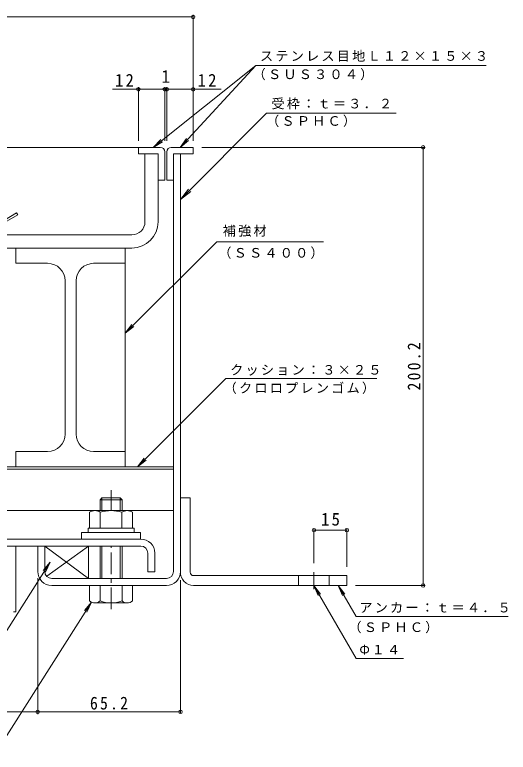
# Model space of a CAD drawing. Units: millimetres on the paper, enlarged 10 times, with parts at other scales. Extents: x -2620 to 2719, y -1962 to 1885.
# Drawn here: x 1591 to 2719, y 169 to 1854 of the extents above; entities that cross this region are included whole.
import ezdxf
from ezdxf.enums import TextEntityAlignment as Align

# ---------------------------------------------------------------- set-up
doc = ezdxf.new("R2010")
doc.units = ezdxf.units.MM
doc.header["$LTSCALE"] = 10
doc.header["$PDMODE"] = 32
doc.header["$PDSIZE"] = 8
doc.linetypes.add('CHAIN1', pattern=[8, 5, -1, 1, -1])
for name, color, linetype, lineweight in [('D-1', 2, 'Continuous', 9), ('D-2', 3, 'Continuous', 9), ('D-3', 4, 'Continuous', 9), ('D-5', 7, 'Continuous', 9), ('D-6', 6, 'Continuous', 9), ('D-7', 5, 'Continuous', 5), ('D-8', 5, 'Continuous', 5), ('D-9', 134, 'Continuous', 5), ('D-A', 3, 'Continuous', 9), ('D-B', 6, 'Continuous', 9), ('D-E', 3, 'Continuous', 9), ('D-F', 7, 'Continuous', 9)]:
    doc.layers.add(name, color=color, linetype=linetype, lineweight=lineweight)
doc.styles.add('ＭＳ ゴシック', font='')
doc.styles.get('ＭＳ ゴシック').set_extended_font_data('MS Gothic')

msp = doc.modelspace()

# ---------------------------------------------------------------- linework, layer by layer
at = {"layer": 'D-1'}
for p, q in [((1953.73, 582.35), (1953.73, 1536.35)), ((1969.73, 1536.35), (1953.73, 1536.35)), ((1969.73, 582.35), (1969.73, 1536.35)), ((1659.73, 582.35), (1659.73, 640.35)), ((1937.73, 566.35), (1675.73, 566.35)), ((1675.73, 550.35), (1786.23, 550.35)), ((1937.73, 550.35), (1836.23, 550.35))]:
    msp.add_line(p, q, dxfattribs=at)
msp.add_lwpolyline([(1643.73, 582.35), (1643.73, 640.35), (1659.73, 640.35)], dxfattribs=at)
for centre, radius, start, end in [((1675.73, 582.35), 32, 180, 270), ((1675.73, 582.35), 16, 180, 270), ((1937.73, 582.35), 16, 270, 0), ((1937.73, 582.35), 32, 270, 0)]:
    msp.add_arc(centre, radius, start, end, dxfattribs=at)
at = {"layer": 'D-2'}
for p, q in [((1918.73, 1536.36), (1888.73, 1536.36)), ((1888.73, 1381.36), (1888.73, 1536.36)), ((1918.73, 1536.36), (1918.73, 1381.36)), ((1858.73, 1351.36), (501.23, 1351.36)), ((501.23, 1321.36), (1858.73, 1321.36))]:
    msp.add_line(p, q, dxfattribs=at)
for radius in [60, 30]:
    msp.add_arc((1858.73, 1381.36), radius, 270, 0, dxfattribs=at)
at = {"layer": 'D-3'}
for p, q in [((436.23, 1551.36), (1923.73, 1551.36)), ((1873.73, 1551.36), (1873.73, 1536.36)), ((1948.73, 1551.35), (1998.73, 1551.35)), ((1998.73, 1551.35), (1998.73, 1536.35)), ((1873.73, 1536.36), (1918.73, 1536.36)), ((1918.73, 1536.36), (1918.73, 1476.36)), ((1933.73, 1541.36), (1933.73, 1476.36)), ((1938.73, 1541.35), (1938.73, 1476.35)), ((1998.73, 1536.35), (1953.73, 1536.35)), ((1953.73, 1476.35), (1953.73, 1536.35)), ((1918.73, 1476.36), (1933.73, 1476.36)), ((1953.73, 1476.35), (1938.73, 1476.35)), ((1595.42, 1401.36), (1517.48, 1356.36)), ((1595.42, 1401.36), (1597.92, 1397.03)), ((1597.92, 1397.03), (1518.82, 1351.36))]:
    msp.add_line(p, q, dxfattribs=at)
for centre, start, end in [((1923.73, 1541.36), 0, 90), ((1948.73, 1541.35), 90, 180)]:
    msp.add_arc(centre, 10, start, end, dxfattribs=at)
at = {"layer": 'D-5'}
for p, q in [((2142.28, 1738.75), (1907.64, 1551.35)), ((2142.28, 1738.75), (1968.76, 1551.35)), ((2142.28, 1738.75), (2668.12, 1738.75)), ((2166.12, 1629.4), (1969.73, 1432.32)), ((2166.12, 1629.4), (2462.46, 1629.4)), ((1907.64, 1551.36), (1924.97, 1569.38)), ((1968.76, 1551.35), (1983.21, 1571.76)), ((1968.76, 1551.35), (1987.99, 1567.32)), ((1907.64, 1551.36), (1929.05, 1564.28)), ((1969.73, 1432.32), (1987.95, 1456.16)), ((1969.73, 1432.32), (1993.5, 1450.63)), ((2296.23, 1335.58), (2052.67, 1335.58)), ((1843.73, 1126.63), (1863.56, 1141.85)), ((2073.77, 1023.45), (2418.31, 1023.45)), ((1871.68, 821.36), (1891.51, 836.58)), ((1520.49, 365.23), (1672.22, 603.34)), ((1672.22, 603.34), (1656.14, 584.19)), ((1672.22, 603.34), (1661.65, 580.68)), ((2274.73, 550.35), (2284.3, 527.26)), ((2274.73, 550.35), (2289.95, 530.52)), ((2274.73, 550.35), (2371.14, 383.36)), ((2330.03, 550.35), (2371.14, 479.14)), ((2330.03, 550.35), (2339.59, 527.26)), ((2330.03, 550.35), (2345.25, 530.52)), ((1548.27, 169.22), (1766.68, 511.98)), ((1766.68, 511.98), (1750.61, 492.83)), ((1766.68, 511.98), (1756.11, 489.32)), ((2371.14, 479.14), (2718.58, 479.14)), ((2371.14, 383.36), (2479.19, 383.36))]:
    msp.add_line(p, q, dxfattribs=at)
for points in [[(2052.67, 1335.58), (1843.73, 1126.63), (1858.95, 1146.47)], [(2073.77, 1023.45), (1871.68, 821.36), (1886.9, 841.19)]]:
    msp.add_lwpolyline(points, dxfattribs=at)
at = {"layer": 'D-6'}
for p, q in [((1953.73, 1445.35), (1953.73, 1430.35)), ((175.57, 821.36), (1953.73, 821.36)), ((175.57, 816.36), (1953.73, 816.36)), ((1198.61, 721.36), (1768.73, 721.36)), ((1853.73, 721.36), (1953.73, 721.36)), ((1659.73, 640.35), (1659.73, 582.35)), ((1664.25, 571.21), (1759.73, 640.35))]:
    msp.add_line(p, q, dxfattribs=at)
msp.add_lwpolyline([(1675.73, 566.35), (1759.73, 566.35), (1759.73, 640.35), (1659.73, 640.35), (1759.73, 566.35)], dxfattribs=at)
at = {"layer": 'D-7', "linetype": 'CHAIN1'}
for p, q in [((1811.23, 721.35), (1811.23, 768.02)), ((1811.23, 495.96), (1811.23, 640.35))]:
    msp.add_line(p, q, dxfattribs=at)
at = {"layer": 'D-7'}
for p, q in [((1790.29, 750.35), (1786.23, 746.29)), ((1836.23, 746.29), (1786.23, 746.29)), ((1786.23, 721.35), (1786.23, 746.29)), ((1832.17, 750.35), (1790.29, 750.35)), ((1790.29, 721.35), (1790.29, 750.35)), ((1832.17, 750.35), (1836.23, 746.29)), ((1832.17, 721.35), (1832.17, 750.35)), ((1836.23, 746.29), (1836.23, 722.85)), ((1836.23, 746.29), (1836.23, 721.35)), ((1786.23, 640.35), (1786.23, 566.35)), ((1790.29, 566.35), (1790.29, 640.35)), ((1832.17, 566.35), (1832.17, 640.35)), ((1836.23, 640.35), (1836.23, 566.35)), ((1860.23, 550.35), (1762.23, 550.35)), ((1762.23, 514.83), (1762.23, 550.35)), ((1786.23, 550.35), (1786.23, 514.83)), ((1836.23, 550.35), (1836.23, 514.83)), ((1860.23, 514.83), (1860.23, 550.35)), ((1848.23, 510.35), (1774.23, 510.35))]:
    msp.add_line(p, q, dxfattribs=at)
at = {"layer": 'D-7', "color": 2, "lineweight": 9}
for p, q in [((1762.15, 717.56), (1768.73, 721.35)), ((1762.15, 717.56), (1762.15, 681.35)), ((1853.73, 721.35), (1768.73, 721.35)), ((1786.69, 717.56), (1786.69, 681.35)), ((1835.77, 717.56), (1835.77, 681.35))]:
    msp.add_line(p, q, dxfattribs=at)
at = {"layer": 'D-7', "color": 6, "lineweight": 9}
for p, q in [((1758.73, 681.35), (1758.73, 671.35)), ((1758.73, 671.35), (1863.73, 671.35))]:
    msp.add_line(p, q, dxfattribs=at)
at = {"layer": 'D-7', "color": 134}
for p, q in [((1743.73, 671.35), (1743.73, 656.35)), ((1743.73, 671.35), (1878.73, 671.35)), ((1878.73, 671.35), (1878.73, 656.35)), ((1743.73, 656.35), (1878.73, 656.35))]:
    msp.add_line(p, q, dxfattribs=at)
at = {"layer": 'D-7', "color": 2, "lineweight": 9}
msp.add_lwpolyline([(1853.73, 721.35), (1860.3, 717.56), (1860.3, 681.35), (1762.15, 681.35)], dxfattribs=at)
at = {"layer": 'D-7', "color": 6, "lineweight": 9}
msp.add_lwpolyline([(1758.73, 681.35), (1863.73, 681.35), (1863.73, 671.35)], dxfattribs=at)
at = {"layer": 'D-7', "color": 2, "lineweight": 9}
for centre, radius, start, end in [((1776.64, 692.47), 28.97, 94.38438, 120), ((1773.66, 697.15), 24.21, 57.42749, 88.18784), ((1811.23, 640.15), 81.2, 72.41188, 107.5881), ((1848.8, 697.15), 24.21, 91.81215, 122.57249), ((1845.82, 692.47), 28.97, 59.99998, 85.6156)]:
    msp.add_arc(centre, radius, start, end, dxfattribs=at)
at = {"layer": 'D-7'}
for centre, radius, start, end in [((1774.23, 528.68), 18.33, 229.1022, 310.89809), ((1811.23, 582.43), 72.08, 249.70546, 290.29454), ((1848.23, 528.68), 18.33, 229.10191, 310.8978)]:
    msp.add_arc(centre, radius, start, end, dxfattribs=at)
at = {"layer": 'D-8'}
for p, q in [((1843.73, 1321.36), (516.23, 1321.36)), ((1843.73, 821.36), (1843.73, 1321.36)), ((516.23, 821.36), (1843.73, 821.36))]:
    msp.add_line(p, q, dxfattribs=at)
at = {"layer": 'D-9'}
for p, q in [((1666.23, 1286.36), (1593.73, 1286.36)), ((1771.23, 1286.36), (1843.73, 1286.36)), ((1706.23, 896.36), (1706.23, 1246.36)), ((1731.23, 896.36), (1731.23, 1246.36)), ((1593.73, 821.36), (1593.73, 856.36)), ((1666.23, 856.36), (1593.73, 856.36)), ((1771.23, 856.36), (1843.73, 856.36)), ((1843.73, 856.36), (1843.73, 821.36)), ((1593.73, 821.36), (1843.73, 821.36))]:
    msp.add_line(p, q, dxfattribs=at)
msp.add_lwpolyline([(1593.73, 1286.36), (1593.73, 1321.36), (1843.73, 1321.36), (1843.73, 1286.36)], dxfattribs=at)
for centre, start, end in [((1666.23, 1246.36), 0, 90), ((1771.23, 1246.36), 90, 180), ((1666.23, 896.36), 270, 0), ((1771.23, 896.36), 180, 270)]:
    msp.add_arc(centre, 40, start, end, dxfattribs=at)
at = {"layer": 'D-A'}
for p, q in [((1879.23, 656.35), (175.57, 656.35)), ((175.57, 640.35), (1879.23, 640.35)), ((1895.23, 624.35), (1895.23, 581.35)), ((1911.23, 624.35), (1911.23, 581.35)), ((1895.23, 581.35), (1911.23, 581.35))]:
    msp.add_line(p, q, dxfattribs=at)
for radius in [32, 16]:
    msp.add_arc((1879.23, 624.35), radius, 0, 90, dxfattribs=at)
at = {"layer": 'D-B'}
for p, q in [((1443.73, 640.35), (1593.73, 640.35)), ((1593.73, 640.35), (1593.73, 490.35)), ((1588.73, 490.35), (1593.73, 490.35))]:
    msp.add_line(p, q, dxfattribs=at)
at = {"layer": 'D-E'}
for p, q in [((1969.73, 750.36), (1969.73, 582.35)), ((1969.73, 750.36), (1992.23, 750.36)), ((1992.23, 580.35), (1992.23, 750.36)), ((1999.73, 572.85), (2349.73, 572.85)), ((2239.73, 550.35), (2239.73, 572.85)), ((2309.73, 550.35), (2309.73, 572.85)), ((2349.73, 572.85), (2349.73, 550.35)), ((2349.73, 550.35), (1999.73, 550.35))]:
    msp.add_line(p, q, dxfattribs=at)
at = {"layer": 'D-E', "linetype": 'CHAIN1'}
msp.add_line((2274.73, 541.62), (2274.73, 581.07), dxfattribs=at)
at = {"layer": 'D-E'}
for radius, start in [(30, 176.17647), (7.5, 180.00027)]:
    msp.add_arc((1999.73, 580.35), radius, start, 270, dxfattribs=at)
at = {"layer": 'D-F'}
for p, q in [((1998.73, 1566.35), (1998.73, 1854.34)), ((1998.73, 1849.34), (175.57, 1849.34)), ((1873.73, 1566.35), (1873.73, 1688.98)), ((1933.73, 1566.35), (1933.73, 1688.98)), ((1938.73, 1566.35), (1938.73, 1688.98)), ((1814.16, 1683.98), (1933.73, 1683.98)), ((1933.73, 1683.98), (1938.73, 1683.98)), ((1938.73, 1683.98), (2063.08, 1683.98)), ((2527.36, 1551.35), (2018.73, 1551.35)), ((2524.36, 550.35), (2524.36, 1551.35)), ((2274.73, 679.6), (2274.73, 601.07)), ((2274.73, 676.6), (2349.73, 676.6)), ((2349.73, 679.6), (2349.73, 592.85)), ((1643.72, 567.35), (1643.72, 256.46)), ((1969.73, 258.46), (1969.73, 562.35)), ((2527.36, 550.35), (2369.73, 550.35)), ((1643.72, 261.46), (175.57, 261.46)), ((1643.72, 261.46), (1969.73, 261.46))]:
    msp.add_line(p, q, dxfattribs=at)
for p in [(1998.73, 1849.34), (1873.73, 1683.98), (1933.73, 1683.98), (1938.73, 1683.98), (1998.73, 1683.98), (2524.36, 1551.35), (2274.73, 676.6), (2349.73, 676.6), (2524.36, 550.35), (1643.72, 261.46), (1969.73, 261.46)]:
    msp.add_point(p, dxfattribs=at)

# ---------------------------------------------------------------- texts
at = {"layer": 'D-5', "char_height": 21.99, "attachment_point": 7, "style": 'ＭＳ ゴシック'}
for s, insert in [('\\T1.17;ステンレス目地Ｌ１２×１５×３', (2151.47, 1746.92)), ('\\T1.17;（ＳＵＳ３０４）', (2134.63, 1704.48)), ('\\T1.17;受枠：ｔ＝３．２', (2177.62, 1637.95)), ('\\T1.17;（ＳＰＨＣ）', (2165.46, 1597.81)), ('\\T1.17;補強材', (2066.43, 1347.05)), ('\\T1.17;（ＳＳ４００）', (2056.23, 1296.53)), ('\\T1.17;クッション：３×２５', (2083.32, 1029.77)), ('\\T1.17;（クロロプレンゴム）', (2068.5, 987.67)), ('\\T1.17;アンカー：ｔ＝４．５', (2378.44, 487.66)), ('\\T1.17;（ＳＰＨＣ）', (2353.46, 441.06)), ('\\T1.17;Φ１４', (2378.44, 391.88))]:
    msp.add_mtext(s, dxfattribs=dict(at, insert=insert))
at = {"layer": 'D-F', "color": 2, "style": 'ＭＳ ゴシック'}
msp.add_text('1', height=29.33, dxfattribs=at).set_placement((1926.23, 1689.98), align=Align.BOTTOM_LEFT)
at = {"layer": 'D-F', "color": 2, "char_height": 29.33, "attachment_point": 7, "style": 'ＭＳ ゴシック'}
for s, insert in [('\\T1.27;\\W0.95;12', (1820.27, 1689.98)), ('\\T1.27;\\W0.95;12', (2009.01, 1689.98)), ('\\T1.27;\\W0.95;15', (2290.98, 686.6)), ('\\T1.28;\\W0.9;65.2', (1762.98, 266.46))]:
    msp.add_mtext(s, dxfattribs=dict(at, insert=insert))
at = {"layer": 'D-F', "color": 2, "insert": (2518.36, 995.85), "char_height": 29.33, "attachment_point": 7, "rotation": 90, "style": 'ＭＳ ゴシック'}
msp.add_mtext('\\T1.28;\\W0.9;200.2', dxfattribs=at)

doc.saveas('drawing.dxf')
